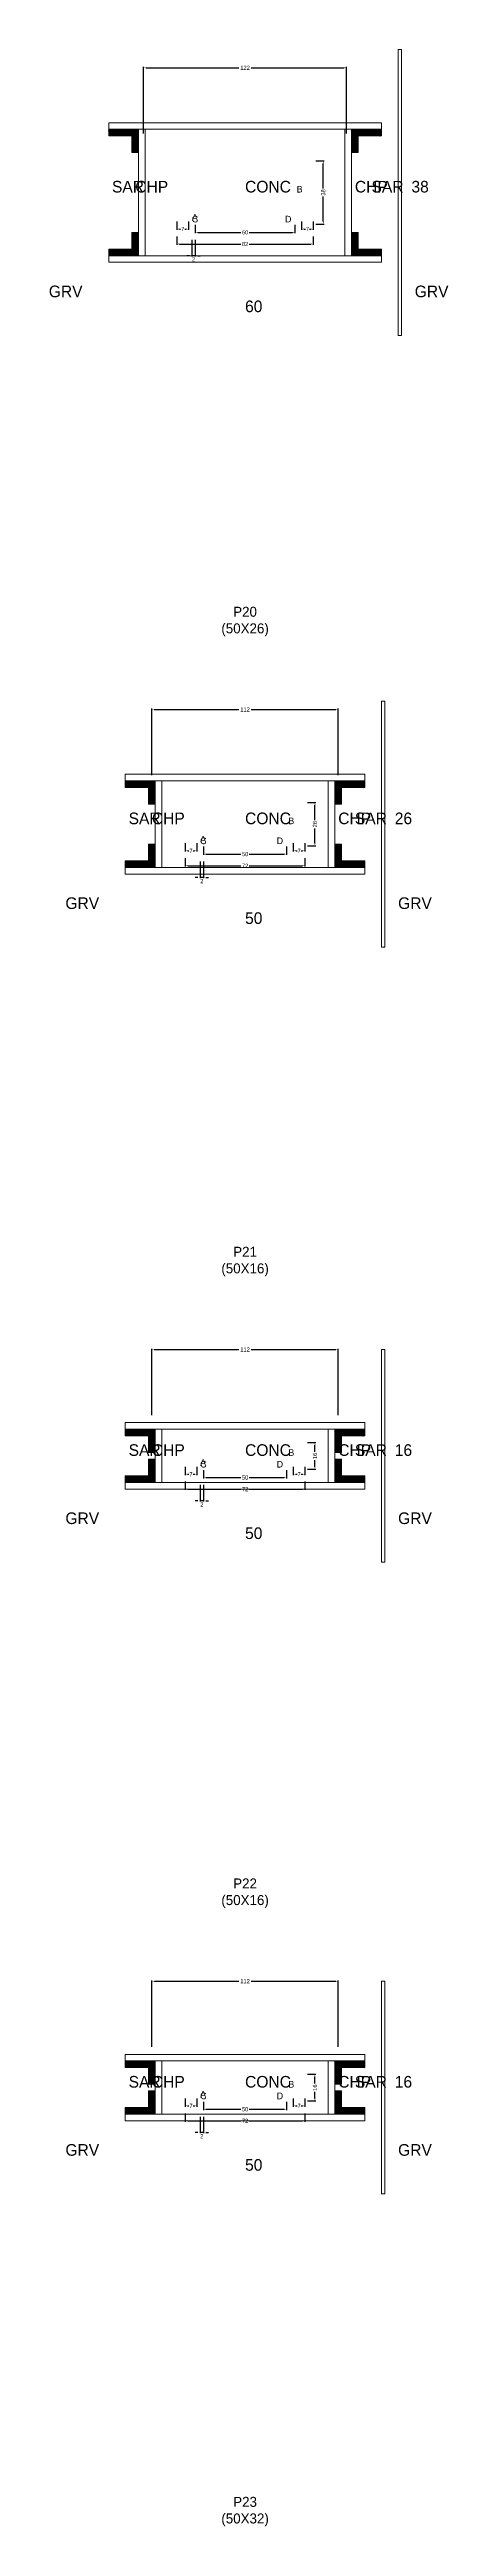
# Model space of a CAD drawing. Header units: centimetres. Extents: x -10500 to 4299, y -12546 to 295.
# Drawn here: x -118 to 122, y -4304 to -2814 of the extents above; entities that cross this region are included whole.
import ezdxf

# ---------------------------------------------------------------- set-up
doc = ezdxf.new("R2010")
doc.units = ezdxf.units.CM
for name, color, linetype in [('COTA', 241, 'Continuous'), ('Hachura', 251, 'Continuous'), ('NOMENCLATURA', 7, 'Continuous'), ('SARRAFO', 251, 'Continuous'), ('Texto Seção', 7, 'Continuous')]:
    doc.layers.add(name, color=color, linetype=linetype)
doc.dimstyles.new('cotax2', dxfattribs={"dimtxt": 2.5, "dimasz": 1.5, "dimexe": 0.5, "dimexo": 0.5, "dimgap": 0.5, "dimtad": 1, "dimcen": 2.5, "dimazin": 3, "dimtfac": 1, "dimtmove": 0, "dimatfit": 3})

# ---------------------------------------------------------------- blocks, each defined once
blk = doc.blocks.new('_CLOSEDFILLED')
at = {"color": 0, "linetype": 'BYBLOCK'}
blk.add_solid([(-1, 0.16), (0, 0), (-1, -0.16)], dxfattribs=at)
blk = doc.blocks.new('*D286')
for p, q in [((-41, -2926.5), (-41, -2931.5)), ((-39.5, -2931), (-2.5, -2931)), ((2.5, -2931), (39.5, -2931)), ((41, -2926.5), (41, -2931.5))]:
    blk.add_line(p, q)
at = {"layer": 'Defpoints'}
for p in [(-41, -2926), (-41, -2931), (41, -2926)]:
    blk.add_point(p, dxfattribs=at)
at = {"layer": 'COTA', "xscale": 1.5, "yscale": 1.5, "rotation": 180}
blk.add_blockref('_CLOSEDFILLED', (-41, -2931), dxfattribs=at)
at = {"layer": 'COTA', "xscale": 1.5, "yscale": 1.5}
blk.add_blockref('_CLOSEDFILLED', (41, -2931), dxfattribs=at)
at = {"layer": 'COTA', "insert": (0, -2931), "char_height": 2.5, "attachment_point": 5}
blk.add_mtext('82', dxfattribs=at)
blk = doc.blocks.new('*D287')
for p, q in [((-30, -2919.5), (-30, -2924.5)), ((30, -2919.5), (30, -2924.5)), ((-28.5, -2924), (-2.5, -2924)), ((2.5, -2924), (28.5, -2924))]:
    blk.add_line(p, q)
at = {"layer": 'Defpoints'}
for p in [(-30, -2919), (30, -2919), (-30, -2924)]:
    blk.add_point(p, dxfattribs=at)
at = {"layer": 'COTA', "xscale": 1.5, "yscale": 1.5, "rotation": 180}
blk.add_blockref('_CLOSEDFILLED', (-30, -2924), dxfattribs=at)
at = {"layer": 'COTA', "xscale": 1.5, "yscale": 1.5}
blk.add_blockref('_CLOSEDFILLED', (30, -2924), dxfattribs=at)
at = {"layer": 'COTA', "insert": (0, -2924), "char_height": 2.5, "attachment_point": 5}
blk.add_mtext('60', dxfattribs=at)
blk = doc.blocks.new('*D288')
for p, q in [((42.5, -2881), (47.5, -2881)), ((47, -2897.5), (47, -2882.5)), ((47, -2917.5), (47, -2902.5)), ((42.5, -2919), (47.5, -2919))]:
    blk.add_line(p, q)
at = {"layer": 'Defpoints'}
for p in [(42, -2881), (42, -2919), (47, -2919)]:
    blk.add_point(p, dxfattribs=at)
at = {"layer": 'COTA', "xscale": 1.5, "yscale": 1.5}
for p, rotation in [((47, -2881), 90), ((47, -2919), 270)]:
    blk.add_blockref('_CLOSEDFILLED', p, dxfattribs=dict(at, rotation=rotation))
at = {"layer": 'COTA', "insert": (47, -2900), "char_height": 2.5, "attachment_point": 5, "rotation": 90}
blk.add_mtext('38', dxfattribs=at)
blk = doc.blocks.new('*D289')
for p, q in [((-41, -2917.5), (-41, -2922.5)), ((-34, -2917.5), (-34, -2922.5)), ((-39.5, -2922), (-38.75, -2922)), ((-36.25, -2922), (-35.5, -2922))]:
    blk.add_line(p, q)
at = {"layer": 'Defpoints'}
for p in [(-41, -2917), (-34, -2917), (-41, -2922)]:
    blk.add_point(p, dxfattribs=at)
at = {"layer": 'COTA', "xscale": 1.5, "yscale": 1.5, "rotation": 180}
blk.add_blockref('_CLOSEDFILLED', (-41, -2922), dxfattribs=at)
at = {"layer": 'COTA', "xscale": 1.5, "yscale": 1.5}
blk.add_blockref('_CLOSEDFILLED', (-34, -2922), dxfattribs=at)
at = {"layer": 'COTA', "insert": (-37.5, -2922), "char_height": 2.5, "attachment_point": 5}
blk.add_mtext('7', dxfattribs=at)
blk = doc.blocks.new('*D290')
for p, q in [((34, -2917.5), (34, -2922.5)), ((41, -2917.5), (41, -2922.5)), ((35.5, -2922), (36.25, -2922)), ((38.75, -2922), (39.5, -2922))]:
    blk.add_line(p, q)
at = {"layer": 'Defpoints'}
for p in [(34, -2917), (41, -2917), (34, -2922)]:
    blk.add_point(p, dxfattribs=at)
at = {"layer": 'COTA', "xscale": 1.5, "yscale": 1.5, "rotation": 180}
blk.add_blockref('_CLOSEDFILLED', (34, -2922), dxfattribs=at)
at = {"layer": 'COTA', "xscale": 1.5, "yscale": 1.5}
blk.add_blockref('_CLOSEDFILLED', (41, -2922), dxfattribs=at)
at = {"layer": 'COTA', "insert": (37.5, -2922), "char_height": 2.5, "attachment_point": 5}
blk.add_mtext('7', dxfattribs=at)
blk = doc.blocks.new('*D291')
for p, q in [((-61, -2864.5), (-61, -2824.5)), ((-59.5, -2825), (-3.75, -2825)), ((3.75, -2825), (59.5, -2825)), ((61, -2864.5), (61, -2824.5))]:
    blk.add_line(p, q)
at = {"layer": 'Defpoints'}
for p in [(-61, -2825), (-61, -2865), (61, -2865)]:
    blk.add_point(p, dxfattribs=at)
at = {"layer": 'COTA', "xscale": 1.5, "yscale": 1.5, "rotation": 180}
blk.add_blockref('_CLOSEDFILLED', (-61, -2825), dxfattribs=at)
at = {"layer": 'COTA', "xscale": 1.5, "yscale": 1.5}
blk.add_blockref('_CLOSEDFILLED', (61, -2825), dxfattribs=at)
at = {"layer": 'COTA', "insert": (0, -2825), "char_height": 2.5, "attachment_point": 5}
blk.add_mtext('122', dxfattribs=at)
blk = doc.blocks.new('*D320')
for p, q in [((-36, -3300.5), (-36, -3305.5)), ((-34.5, -3305), (-2.5, -3305)), ((2.5, -3305), (34.5, -3305)), ((36, -3300.5), (36, -3305.5))]:
    blk.add_line(p, q)
at = {"layer": 'Defpoints'}
for p in [(-36, -3300), (-36, -3305), (36, -3300)]:
    blk.add_point(p, dxfattribs=at)
at = {"layer": 'COTA', "xscale": 1.5, "yscale": 1.5, "rotation": 180}
blk.add_blockref('_CLOSEDFILLED', (-36, -3305), dxfattribs=at)
at = {"layer": 'COTA', "xscale": 1.5, "yscale": 1.5}
blk.add_blockref('_CLOSEDFILLED', (36, -3305), dxfattribs=at)
at = {"layer": 'COTA', "insert": (0, -3305), "char_height": 2.5, "attachment_point": 5}
blk.add_mtext('72', dxfattribs=at)
blk = doc.blocks.new('*D321')
for p, q in [((-25, -3293.5), (-25, -3298.5)), ((-23.5, -3298), (-2.5, -3298)), ((2.5, -3298), (23.5, -3298)), ((25, -3293.5), (25, -3298.5))]:
    blk.add_line(p, q)
at = {"layer": 'Defpoints'}
for p in [(-25, -3293), (-25, -3298), (25, -3293)]:
    blk.add_point(p, dxfattribs=at)
at = {"layer": 'COTA', "xscale": 1.5, "yscale": 1.5, "rotation": 180}
blk.add_blockref('_CLOSEDFILLED', (-25, -3298), dxfattribs=at)
at = {"layer": 'COTA', "xscale": 1.5, "yscale": 1.5}
blk.add_blockref('_CLOSEDFILLED', (25, -3298), dxfattribs=at)
at = {"layer": 'COTA', "insert": (0, -3298), "char_height": 2.5, "attachment_point": 5}
blk.add_mtext('50', dxfattribs=at)
blk = doc.blocks.new('*D322')
for p, q in [((37.5, -3267), (42.5, -3267)), ((42, -3277.5), (42, -3268.5)), ((42, -3291.5), (42, -3282.5)), ((37.5, -3293), (42.5, -3293))]:
    blk.add_line(p, q)
at = {"layer": 'Defpoints'}
for p in [(37, -3267), (37, -3293), (42, -3293)]:
    blk.add_point(p, dxfattribs=at)
at = {"layer": 'COTA', "xscale": 1.5, "yscale": 1.5}
for p, rotation in [((42, -3267), 90), ((42, -3293), 270)]:
    blk.add_blockref('_CLOSEDFILLED', p, dxfattribs=dict(at, rotation=rotation))
at = {"layer": 'COTA', "insert": (42, -3280), "char_height": 2.5, "attachment_point": 5, "rotation": 90}
blk.add_mtext('26', dxfattribs=at)
blk = doc.blocks.new('*D323')
for p, q in [((-36, -3291.5), (-36, -3296.5)), ((-29, -3291.5), (-29, -3296.5)), ((-34.5, -3296), (-33.75, -3296)), ((-31.25, -3296), (-30.5, -3296))]:
    blk.add_line(p, q)
at = {"layer": 'Defpoints'}
for p in [(-36, -3291), (-29, -3291), (-36, -3296)]:
    blk.add_point(p, dxfattribs=at)
at = {"layer": 'COTA', "xscale": 1.5, "yscale": 1.5, "rotation": 180}
blk.add_blockref('_CLOSEDFILLED', (-36, -3296), dxfattribs=at)
at = {"layer": 'COTA', "xscale": 1.5, "yscale": 1.5}
blk.add_blockref('_CLOSEDFILLED', (-29, -3296), dxfattribs=at)
at = {"layer": 'COTA', "insert": (-32.5, -3296), "char_height": 2.5, "attachment_point": 5}
blk.add_mtext('7', dxfattribs=at)
blk = doc.blocks.new('*D324')
for p, q in [((29, -3291.5), (29, -3296.5)), ((36, -3291.5), (36, -3296.5)), ((30.5, -3296), (31.25, -3296)), ((33.75, -3296), (34.5, -3296))]:
    blk.add_line(p, q)
at = {"layer": 'Defpoints'}
for p in [(29, -3291), (36, -3291), (29, -3296)]:
    blk.add_point(p, dxfattribs=at)
at = {"layer": 'COTA', "xscale": 1.5, "yscale": 1.5, "rotation": 180}
blk.add_blockref('_CLOSEDFILLED', (29, -3296), dxfattribs=at)
at = {"layer": 'COTA', "xscale": 1.5, "yscale": 1.5}
blk.add_blockref('_CLOSEDFILLED', (36, -3296), dxfattribs=at)
at = {"layer": 'COTA', "insert": (32.5, -3296), "char_height": 2.5, "attachment_point": 5}
blk.add_mtext('7', dxfattribs=at)
blk = doc.blocks.new('*D325')
for p, q in [((-56, -3250.5), (-56, -3210.5)), ((-54.5, -3211), (-3.75, -3211)), ((3.75, -3211), (54.5, -3211)), ((56, -3250.5), (56, -3210.5))]:
    blk.add_line(p, q)
at = {"layer": 'Defpoints'}
for p in [(-56, -3211), (-56, -3251), (56, -3251)]:
    blk.add_point(p, dxfattribs=at)
at = {"layer": 'COTA', "xscale": 1.5, "yscale": 1.5, "rotation": 180}
blk.add_blockref('_CLOSEDFILLED', (-56, -3211), dxfattribs=at)
at = {"layer": 'COTA', "xscale": 1.5, "yscale": 1.5}
blk.add_blockref('_CLOSEDFILLED', (56, -3211), dxfattribs=at)
at = {"layer": 'COTA', "insert": (0, -3211), "char_height": 2.5, "attachment_point": 5}
blk.add_mtext('112', dxfattribs=at)
blk = doc.blocks.new('*D354')
for p, q in [((-36, -3675.5), (-36, -3680.5)), ((-34.5, -3680), (-2.5, -3680)), ((2.5, -3680), (34.5, -3680)), ((36, -3675.5), (36, -3680.5))]:
    blk.add_line(p, q)
at = {"layer": 'Defpoints'}
for p in [(-36, -3675), (-36, -3680), (36, -3675)]:
    blk.add_point(p, dxfattribs=at)
at = {"layer": 'COTA', "xscale": 1.5, "yscale": 1.5, "rotation": 180}
blk.add_blockref('_CLOSEDFILLED', (-36, -3680), dxfattribs=at)
at = {"layer": 'COTA', "xscale": 1.5, "yscale": 1.5}
blk.add_blockref('_CLOSEDFILLED', (36, -3680), dxfattribs=at)
at = {"layer": 'COTA', "insert": (0, -3680), "char_height": 2.5, "attachment_point": 5}
blk.add_mtext('72', dxfattribs=at)
blk = doc.blocks.new('*D355')
for p, q in [((-25, -3668.5), (-25, -3673.5)), ((-23.5, -3673), (-2.5, -3673)), ((2.5, -3673), (23.5, -3673)), ((25, -3668.5), (25, -3673.5))]:
    blk.add_line(p, q)
at = {"layer": 'Defpoints'}
for p in [(-25, -3668), (-25, -3673), (25, -3668)]:
    blk.add_point(p, dxfattribs=at)
at = {"layer": 'COTA', "xscale": 1.5, "yscale": 1.5, "rotation": 180}
blk.add_blockref('_CLOSEDFILLED', (-25, -3673), dxfattribs=at)
at = {"layer": 'COTA', "xscale": 1.5, "yscale": 1.5}
blk.add_blockref('_CLOSEDFILLED', (25, -3673), dxfattribs=at)
at = {"layer": 'COTA', "insert": (0, -3673), "char_height": 2.5, "attachment_point": 5}
blk.add_mtext('50', dxfattribs=at)
blk = doc.blocks.new('*D356')
for p, q in [((37.5, -3652), (42.5, -3652)), ((42, -3657.5), (42, -3653.5)), ((42, -3666.5), (42, -3662.5)), ((37.5, -3668), (42.5, -3668))]:
    blk.add_line(p, q)
at = {"layer": 'Defpoints'}
for p in [(37, -3652), (37, -3668), (42, -3668)]:
    blk.add_point(p, dxfattribs=at)
at = {"layer": 'COTA', "xscale": 1.5, "yscale": 1.5}
for p, rotation in [((42, -3652), 90), ((42, -3668), 270)]:
    blk.add_blockref('_CLOSEDFILLED', p, dxfattribs=dict(at, rotation=rotation))
at = {"layer": 'COTA', "insert": (42, -3660), "char_height": 2.5, "attachment_point": 5, "rotation": 90}
blk.add_mtext('16', dxfattribs=at)
blk = doc.blocks.new('*D357')
for p, q in [((-36, -3666.5), (-36, -3671.5)), ((-34.5, -3671), (-33.75, -3671)), ((-31.25, -3671), (-30.5, -3671)), ((-29, -3666.5), (-29, -3671.5))]:
    blk.add_line(p, q)
at = {"layer": 'Defpoints'}
for p in [(-36, -3666), (-36, -3671), (-29, -3666)]:
    blk.add_point(p, dxfattribs=at)
at = {"layer": 'COTA', "xscale": 1.5, "yscale": 1.5, "rotation": 180}
blk.add_blockref('_CLOSEDFILLED', (-36, -3671), dxfattribs=at)
at = {"layer": 'COTA', "xscale": 1.5, "yscale": 1.5}
blk.add_blockref('_CLOSEDFILLED', (-29, -3671), dxfattribs=at)
at = {"layer": 'COTA', "insert": (-32.5, -3671), "char_height": 2.5, "attachment_point": 5}
blk.add_mtext('7', dxfattribs=at)
blk = doc.blocks.new('*D358')
for p, q in [((29, -3666.5), (29, -3671.5)), ((30.5, -3671), (31.25, -3671)), ((33.75, -3671), (34.5, -3671)), ((36, -3666.5), (36, -3671.5))]:
    blk.add_line(p, q)
at = {"layer": 'Defpoints'}
for p in [(29, -3666), (29, -3671), (36, -3666)]:
    blk.add_point(p, dxfattribs=at)
at = {"layer": 'COTA', "xscale": 1.5, "yscale": 1.5, "rotation": 180}
blk.add_blockref('_CLOSEDFILLED', (29, -3671), dxfattribs=at)
at = {"layer": 'COTA', "xscale": 1.5, "yscale": 1.5}
blk.add_blockref('_CLOSEDFILLED', (36, -3671), dxfattribs=at)
at = {"layer": 'COTA', "insert": (32.5, -3671), "char_height": 2.5, "attachment_point": 5}
blk.add_mtext('7', dxfattribs=at)
blk = doc.blocks.new('*D359')
for p, q in [((-56, -3635.5), (-56, -3595.5)), ((-54.5, -3596), (-3.75, -3596)), ((3.75, -3596), (54.5, -3596)), ((56, -3635.5), (56, -3595.5))]:
    blk.add_line(p, q)
at = {"layer": 'Defpoints'}
for p in [(-56, -3596), (-56, -3636), (56, -3636)]:
    blk.add_point(p, dxfattribs=at)
at = {"layer": 'COTA', "xscale": 1.5, "yscale": 1.5, "rotation": 180}
blk.add_blockref('_CLOSEDFILLED', (-56, -3596), dxfattribs=at)
at = {"layer": 'COTA', "xscale": 1.5, "yscale": 1.5}
blk.add_blockref('_CLOSEDFILLED', (56, -3596), dxfattribs=at)
at = {"layer": 'COTA', "insert": (0, -3596), "char_height": 2.5, "attachment_point": 5}
blk.add_mtext('112', dxfattribs=at)
blk = doc.blocks.new('*D388')
for p, q in [((-36, -4055.5), (-36, -4060.5)), ((-34.5, -4060), (-2.5, -4060)), ((2.5, -4060), (34.5, -4060)), ((36, -4055.5), (36, -4060.5))]:
    blk.add_line(p, q)
at = {"layer": 'Defpoints'}
for p in [(-36, -4055), (-36, -4060), (36, -4055)]:
    blk.add_point(p, dxfattribs=at)
at = {"layer": 'COTA', "xscale": 1.5, "yscale": 1.5, "rotation": 180}
blk.add_blockref('_CLOSEDFILLED', (-36, -4060), dxfattribs=at)
at = {"layer": 'COTA', "xscale": 1.5, "yscale": 1.5}
blk.add_blockref('_CLOSEDFILLED', (36, -4060), dxfattribs=at)
at = {"layer": 'COTA', "insert": (0, -4060), "char_height": 2.5, "attachment_point": 5}
blk.add_mtext('72', dxfattribs=at)
blk = doc.blocks.new('*D389')
for p, q in [((-25, -4048.5), (-25, -4053.5)), ((25, -4048.5), (25, -4053.5)), ((-23.5, -4053), (-2.5, -4053)), ((2.5, -4053), (23.5, -4053))]:
    blk.add_line(p, q)
at = {"layer": 'Defpoints'}
for p in [(-25, -4048), (25, -4048), (-25, -4053)]:
    blk.add_point(p, dxfattribs=at)
at = {"layer": 'COTA', "xscale": 1.5, "yscale": 1.5, "rotation": 180}
blk.add_blockref('_CLOSEDFILLED', (-25, -4053), dxfattribs=at)
at = {"layer": 'COTA', "xscale": 1.5, "yscale": 1.5}
blk.add_blockref('_CLOSEDFILLED', (25, -4053), dxfattribs=at)
at = {"layer": 'COTA', "insert": (0, -4053), "char_height": 2.5, "attachment_point": 5}
blk.add_mtext('50', dxfattribs=at)
blk = doc.blocks.new('*D390')
for p, q in [((37.5, -4032), (42.5, -4032)), ((42, -4037.5), (42, -4033.5)), ((37.5, -4048), (42.5, -4048)), ((42, -4046.5), (42, -4042.5))]:
    blk.add_line(p, q)
at = {"layer": 'Defpoints'}
for p in [(37, -4032), (37, -4048), (42, -4048)]:
    blk.add_point(p, dxfattribs=at)
at = {"layer": 'COTA', "xscale": 1.5, "yscale": 1.5}
for p, rotation in [((42, -4032), 90), ((42, -4048), 270)]:
    blk.add_blockref('_CLOSEDFILLED', p, dxfattribs=dict(at, rotation=rotation))
at = {"layer": 'COTA', "insert": (42, -4040), "char_height": 2.5, "attachment_point": 5, "rotation": 90}
blk.add_mtext('16', dxfattribs=at)
blk = doc.blocks.new('*D391')
for p, q in [((-36, -4046.5), (-36, -4051.5)), ((-34.5, -4051), (-33.75, -4051)), ((-31.25, -4051), (-30.5, -4051)), ((-29, -4046.5), (-29, -4051.5))]:
    blk.add_line(p, q)
at = {"layer": 'Defpoints'}
for p in [(-36, -4046), (-36, -4051), (-29, -4046)]:
    blk.add_point(p, dxfattribs=at)
at = {"layer": 'COTA', "xscale": 1.5, "yscale": 1.5, "rotation": 180}
blk.add_blockref('_CLOSEDFILLED', (-36, -4051), dxfattribs=at)
at = {"layer": 'COTA', "xscale": 1.5, "yscale": 1.5}
blk.add_blockref('_CLOSEDFILLED', (-29, -4051), dxfattribs=at)
at = {"layer": 'COTA', "insert": (-32.5, -4051), "char_height": 2.5, "attachment_point": 5}
blk.add_mtext('7', dxfattribs=at)
blk = doc.blocks.new('*D392')
for p, q in [((29, -4046.5), (29, -4051.5)), ((30.5, -4051), (31.25, -4051)), ((33.75, -4051), (34.5, -4051)), ((36, -4046.5), (36, -4051.5))]:
    blk.add_line(p, q)
at = {"layer": 'Defpoints'}
for p in [(29, -4046), (29, -4051), (36, -4046)]:
    blk.add_point(p, dxfattribs=at)
at = {"layer": 'COTA', "xscale": 1.5, "yscale": 1.5, "rotation": 180}
blk.add_blockref('_CLOSEDFILLED', (29, -4051), dxfattribs=at)
at = {"layer": 'COTA', "xscale": 1.5, "yscale": 1.5}
blk.add_blockref('_CLOSEDFILLED', (36, -4051), dxfattribs=at)
at = {"layer": 'COTA', "insert": (32.5, -4051), "char_height": 2.5, "attachment_point": 5}
blk.add_mtext('7', dxfattribs=at)
blk = doc.blocks.new('*D393')
for p, q in [((-56, -4015.5), (-56, -3975.5)), ((-54.5, -3976), (-3.75, -3976)), ((3.75, -3976), (54.5, -3976)), ((56, -4015.5), (56, -3975.5))]:
    blk.add_line(p, q)
at = {"layer": 'Defpoints'}
for p in [(-56, -3976), (-56, -4016), (56, -4016)]:
    blk.add_point(p, dxfattribs=at)
at = {"layer": 'COTA', "xscale": 1.5, "yscale": 1.5, "rotation": 180}
blk.add_blockref('_CLOSEDFILLED', (-56, -3976), dxfattribs=at)
at = {"layer": 'COTA', "xscale": 1.5, "yscale": 1.5}
blk.add_blockref('_CLOSEDFILLED', (56, -3976), dxfattribs=at)
at = {"layer": 'COTA', "insert": (0, -3976), "char_height": 2.5, "attachment_point": 5}
blk.add_mtext('112', dxfattribs=at)

msp = doc.modelspace()

# ---------------------------------------------------------------- hatches: boundary and pattern name
at = {"layer": 'SARRAFO'}
h = msp.add_hatch(dxfattribs=at)
h.set_pattern_fill('SOLID', scale=2)
h.paths.add_polyline_path([(-82, -2866), (-68, -2866), (-68, -2862), (-82, -2862)])
h = msp.add_hatch(dxfattribs=at)
h.set_pattern_fill('SOLID', scale=2)
h.paths.add_polyline_path([(-68, -2876), (-64, -2876), (-64, -2862), (-68, -2862)])
h = msp.add_hatch(dxfattribs=at)
h.set_pattern_fill('SOLID', scale=2)
h.paths.add_polyline_path([(64, -2876), (68, -2876), (68, -2862), (64, -2862)])
h = msp.add_hatch(dxfattribs=at)
h.set_pattern_fill('SOLID', scale=2)
h.paths.add_polyline_path([(68, -2866), (82, -2866), (82, -2862), (68, -2862)])
h = msp.add_hatch(dxfattribs=at)
h.set_pattern_fill('SOLID', scale=2)
h.paths.add_polyline_path([(-82, -2938), (-68, -2938), (-68, -2934), (-82, -2934)])
h = msp.add_hatch(dxfattribs=at)
h.set_pattern_fill('SOLID', scale=2)
h.paths.add_polyline_path([(-68, -2938), (-64, -2938), (-64, -2924), (-68, -2924)])
h = msp.add_hatch(dxfattribs=at)
h.set_pattern_fill('SOLID', scale=2)
h.paths.add_polyline_path([(64, -2938), (68, -2938), (68, -2924), (64, -2924)])
h = msp.add_hatch(dxfattribs=at)
h.set_pattern_fill('SOLID', scale=2)
h.paths.add_polyline_path([(68, -2938), (82, -2938), (82, -2934), (68, -2934)])
h = msp.add_hatch(dxfattribs=at)
h.set_pattern_fill('SOLID', scale=2)
h.paths.add_polyline_path([(-72, -3258), (-58, -3258), (-58, -3254), (-72, -3254)])
h = msp.add_hatch(dxfattribs=at)
h.set_pattern_fill('SOLID', scale=2)
h.paths.add_polyline_path([(-58, -3268), (-54, -3268), (-54, -3254), (-58, -3254)])
h = msp.add_hatch(dxfattribs=at)
h.set_pattern_fill('SOLID', scale=2)
h.paths.add_polyline_path([(54, -3268), (58, -3268), (58, -3254), (54, -3254)])
h = msp.add_hatch(dxfattribs=at)
h.set_pattern_fill('SOLID', scale=2)
h.paths.add_polyline_path([(58, -3258), (72, -3258), (72, -3254), (58, -3254)])
h = msp.add_hatch(dxfattribs=at)
h.set_pattern_fill('SOLID', scale=2)
h.paths.add_polyline_path([(-58, -3306), (-54, -3306), (-54, -3292), (-58, -3292)])
h = msp.add_hatch(dxfattribs=at)
h.set_pattern_fill('SOLID', scale=2)
h.paths.add_polyline_path([(54, -3306), (58, -3306), (58, -3292), (54, -3292)])
h = msp.add_hatch(dxfattribs=at)
h.set_pattern_fill('SOLID', scale=2)
h.paths.add_polyline_path([(-72, -3306), (-58, -3306), (-58, -3302), (-72, -3302)])
h = msp.add_hatch(dxfattribs=at)
h.set_pattern_fill('SOLID', scale=2)
h.paths.add_polyline_path([(58, -3306), (72, -3306), (72, -3302), (58, -3302)])
h = msp.add_hatch(dxfattribs=at)
h.set_pattern_fill('SOLID', scale=2)
h.paths.add_polyline_path([(-72, -3648), (-58, -3648), (-58, -3644), (-72, -3644)])
h = msp.add_hatch(dxfattribs=at)
h.set_pattern_fill('SOLID', scale=2)
h.paths.add_polyline_path([(-58, -3658), (-54, -3658), (-54, -3644), (-58, -3644)])
h = msp.add_hatch(dxfattribs=at)
h.set_pattern_fill('SOLID', scale=2)
h.paths.add_polyline_path([(54, -3658), (58, -3658), (58, -3644), (54, -3644)])
h = msp.add_hatch(dxfattribs=at)
h.set_pattern_fill('SOLID', scale=2)
h.paths.add_polyline_path([(58, -3648), (72, -3648), (72, -3644), (58, -3644)])
h = msp.add_hatch(dxfattribs=at)
h.set_pattern_fill('SOLID', scale=2)
h.paths.add_polyline_path([(-58, -3676), (-54, -3676), (-54, -3662), (-58, -3662)])
h = msp.add_hatch(dxfattribs=at)
h.set_pattern_fill('SOLID', scale=2)
h.paths.add_polyline_path([(54, -3676), (58, -3676), (58, -3662), (54, -3662)])
h = msp.add_hatch(dxfattribs=at)
h.set_pattern_fill('SOLID', scale=2)
h.paths.add_polyline_path([(-72, -3676), (-58, -3676), (-58, -3672), (-72, -3672)])
h = msp.add_hatch(dxfattribs=at)
h.set_pattern_fill('SOLID', scale=2)
h.paths.add_polyline_path([(58, -3676), (72, -3676), (72, -3672), (58, -3672)])
h = msp.add_hatch(dxfattribs=at)
h.set_pattern_fill('SOLID', scale=2)
h.paths.add_polyline_path([(-72, -4028), (-58, -4028), (-58, -4024), (-72, -4024)])
h = msp.add_hatch(dxfattribs=at)
h.set_pattern_fill('SOLID', scale=2)
h.paths.add_polyline_path([(-58, -4038), (-54, -4038), (-54, -4024), (-58, -4024)])
h = msp.add_hatch(dxfattribs=at)
h.set_pattern_fill('SOLID', scale=2)
h.paths.add_polyline_path([(54, -4038), (58, -4038), (58, -4024), (54, -4024)])
h = msp.add_hatch(dxfattribs=at)
h.set_pattern_fill('SOLID', scale=2)
h.paths.add_polyline_path([(58, -4028), (72, -4028), (72, -4024), (58, -4024)])
h = msp.add_hatch(dxfattribs=at)
h.set_pattern_fill('SOLID', scale=2)
h.paths.add_polyline_path([(-72, -4056), (-58, -4056), (-58, -4052), (-72, -4052)])
h = msp.add_hatch(dxfattribs=at)
h.set_pattern_fill('SOLID', scale=2)
h.paths.add_polyline_path([(-58, -4056), (-54, -4056), (-54, -4042), (-58, -4042)])
h = msp.add_hatch(dxfattribs=at)
h.set_pattern_fill('SOLID', scale=2)
h.paths.add_polyline_path([(54, -4056), (58, -4056), (58, -4042), (54, -4042)])
h = msp.add_hatch(dxfattribs=at)
h.set_pattern_fill('SOLID', scale=2)
h.paths.add_polyline_path([(58, -4056), (72, -4056), (72, -4052), (58, -4052)])

# ---------------------------------------------------------------- linework, layer by layer
at = {"layer": 'Hachura', "lineweight": 13}
for points in [[(92, -2986), (94, -2986), (94, -2814), (92, -2814)], [(82, -3354), (84, -3354), (84, -3206), (82, -3206)], [(82, -3724), (84, -3724), (84, -3596), (82, -3596)], [(82, -4104), (84, -4104), (84, -3976), (82, -3976)]]:
    msp.add_lwpolyline(points, close=True, dxfattribs=at)
at = {"layer": 'Hachura', "lineweight": 18}
for points in [[(-82, -2862), (82, -2862), (82, -2858), (-82, -2858)], [(-64, -2938), (-60, -2938), (-60, -2862), (-64, -2862)], [(60, -2938), (64, -2938), (64, -2862), (60, -2862)], [(-82, -2942), (82, -2942), (82, -2938), (-82, -2938)], [(-72, -3254), (72, -3254), (72, -3250), (-72, -3250)], [(-54, -3306), (-50, -3306), (-50, -3254), (-54, -3254)], [(50, -3306), (54, -3306), (54, -3254), (50, -3254)], [(-72, -3310), (72, -3310), (72, -3306), (-72, -3306)], [(-72, -3644), (72, -3644), (72, -3640), (-72, -3640)], [(-54, -3676), (-50, -3676), (-50, -3644), (-54, -3644)], [(50, -3676), (54, -3676), (54, -3644), (50, -3644)], [(-72, -3680), (72, -3680), (72, -3676), (-72, -3676)], [(-72, -4024), (72, -4024), (72, -4020), (-72, -4020)], [(-54, -4056), (-50, -4056), (-50, -4024), (-54, -4024)], [(50, -4056), (54, -4056), (54, -4024), (50, -4024)], [(-72, -4060), (72, -4060), (72, -4056), (-72, -4056)]]:
    msp.add_lwpolyline(points, close=True, dxfattribs=at)
at = {"layer": 'SARRAFO', "lineweight": 13}
for points in [[(-82, -2866), (-68, -2866), (-68, -2862), (-82, -2862)], [(-68, -2876), (-64, -2876), (-64, -2862), (-68, -2862)], [(64, -2876), (68, -2876), (68, -2862), (64, -2862)], [(68, -2866), (82, -2866), (82, -2862), (68, -2862)], [(-82, -2938), (-68, -2938), (-68, -2934), (-82, -2934)], [(-68, -2938), (-64, -2938), (-64, -2924), (-68, -2924)], [(64, -2938), (68, -2938), (68, -2924), (64, -2924)], [(68, -2938), (82, -2938), (82, -2934), (68, -2934)], [(-72, -3258), (-58, -3258), (-58, -3254), (-72, -3254)], [(-58, -3268), (-54, -3268), (-54, -3254), (-58, -3254)], [(54, -3268), (58, -3268), (58, -3254), (54, -3254)], [(58, -3258), (72, -3258), (72, -3254), (58, -3254)], [(-58, -3306), (-54, -3306), (-54, -3292), (-58, -3292)], [(54, -3306), (58, -3306), (58, -3292), (54, -3292)], [(-72, -3306), (-58, -3306), (-58, -3302), (-72, -3302)], [(58, -3306), (72, -3306), (72, -3302), (58, -3302)], [(-72, -3648), (-58, -3648), (-58, -3644), (-72, -3644)], [(-58, -3658), (-54, -3658), (-54, -3644), (-58, -3644)], [(54, -3658), (58, -3658), (58, -3644), (54, -3644)], [(58, -3648), (72, -3648), (72, -3644), (58, -3644)], [(-58, -3676), (-54, -3676), (-54, -3662), (-58, -3662)], [(54, -3676), (58, -3676), (58, -3662), (54, -3662)], [(-72, -3676), (-58, -3676), (-58, -3672), (-72, -3672)], [(58, -3676), (72, -3676), (72, -3672), (58, -3672)], [(-72, -4028), (-58, -4028), (-58, -4024), (-72, -4024)], [(-58, -4038), (-54, -4038), (-54, -4024), (-58, -4024)], [(54, -4038), (58, -4038), (58, -4024), (54, -4024)], [(58, -4028), (72, -4028), (72, -4024), (58, -4024)], [(-72, -4056), (-58, -4056), (-58, -4052), (-72, -4052)], [(-58, -4056), (-54, -4056), (-54, -4042), (-58, -4042)], [(54, -4056), (58, -4056), (58, -4042), (54, -4042)], [(58, -4056), (72, -4056), (72, -4052), (58, -4052)]]:
    msp.add_lwpolyline(points, close=True, dxfattribs=at)

# ---------------------------------------------------------------- texts
at = {"layer": 'NOMENCLATURA'}
for s, p in [('B', (31, -2900)), ('A', (-32, -2917)), ('C', (-32, -2918)), ('D', (24, -2918)), ('B', (26, -3280)), ('A', (-27, -3291)), ('C', (-27, -3292)), ('D', (19, -3292)), ('A', (-27, -3666)), ('C', (-27, -3667)), ('D', (19, -3667)), ('B', (26, -3660)), ('B', (26, -4040)), ('A', (-27, -4046)), ('C', (-27, -4047)), ('D', (19, -4047))]:
    msp.add_text(s, height=4, dxfattribs=at).set_placement(p)
at = {"layer": 'NOMENCLATURA', "char_height": 6, "attachment_point": 8}
for s, insert in [('P20\\P(50X26)', (0, -3167)), ('P21\\P(50X16)', (0, -3552)), ('P22\\P(50X16)', (0, -3932)), ('P23\\P(50X32)', (0, -4304))]:
    msp.add_mtext(s, dxfattribs=dict(at, insert=insert))
at = {"layer": 'Texto Seção'}
for s, p in [('SAR', (-80, -2900)), ('CHP', (-66, -2900)), ('CONC', (0, -2900)), ('CHP', (66, -2900)), ('SAR', (76, -2900)), ('38', (100, -2900)), ('GRV', (-118, -2963)), ('60', (0, -2972)), ('GRV', (102, -2963)), ('SAR', (-70, -3280)), ('CHP', (-56, -3280)), ('CONC', (0, -3280)), ('CHP', (56, -3280)), ('SAR', (66, -3280)), ('26', (90, -3280)), ('GRV', (-108, -3331)), ('50', (0, -3340)), ('GRV', (92, -3331)), ('SAR', (-70, -3660)), ('CHP', (-56, -3660)), ('CONC', (0, -3660)), ('CHP', (56, -3660)), ('SAR', (66, -3660)), ('16', (90, -3660)), ('GRV', (-108, -3701)), ('GRV', (92, -3701)), ('50', (0, -3710)), ('SAR', (-70, -4040)), ('CHP', (-56, -4040)), ('CONC', (0, -4040)), ('CHP', (56, -4040)), ('SAR', (66, -4040)), ('16', (90, -4040)), ('GRV', (-108, -4081)), ('GRV', (92, -4081)), ('50', (0, -4090))]:
    msp.add_text(s, height=7, dxfattribs=at).set_placement(p)

# ---------------------------------------------------------------- dimensions: what is measured, and where the dimension line sits
at = {"layer": 'COTA'}
for base, p1, p2, picture, middle in [((-61, -2825), (-61, -2865), (61, -2865), '*D291', (0, -2825)), ((-41, -2922), (-41, -2917), (-34, -2917), '*D289', (-37.5, -2922)), ((-30, -2924), (-30, -2919), (30, -2919), '*D287', (0, -2924)), ((34, -2922), (34, -2917), (41, -2917), '*D290', (37.5, -2922)), ((-41, -2931), (-41, -2926), (41, -2926), '*D286', (0, -2931)), ((-56, -3211), (-56, -3251), (56, -3251), '*D325', (0, -3211)), ((-36, -3296), (-36, -3291), (-29, -3291), '*D323', (-32.5, -3296)), ((29, -3296), (29, -3291), (36, -3291), '*D324', (32.5, -3296)), ((-36, -3305), (-36, -3300), (36, -3300), '*D320', (0, -3305)), ((-25, -3298), (-25, -3293), (25, -3293), '*D321', (0, -3298)), ((-56, -3596), (-56, -3636), (56, -3636), '*D359', (0, -3596)), ((-36, -3671), (-36, -3666), (-29, -3666), '*D357', (-32.5, -3671)), ((-36, -3680), (-36, -3675), (36, -3675), '*D354', (0, -3680)), ((-25, -3673), (-25, -3668), (25, -3668), '*D355', (0, -3673)), ((29, -3671), (29, -3666), (36, -3666), '*D358', (32.5, -3671)), ((-56, -3976), (-56, -4016), (56, -4016), '*D393', (0, -3976)), ((-36, -4051), (-36, -4046), (-29, -4046), '*D391', (-32.5, -4051)), ((-25, -4053), (-25, -4048), (25, -4048), '*D389', (0, -4053)), ((29, -4051), (29, -4046), (36, -4046), '*D392', (32.5, -4051)), ((-36, -4060), (-36, -4055), (36, -4055), '*D388', (0, -4060))]:
    dim = msp.add_linear_dim(base=base, p1=p1, p2=p2, dimstyle='cotax2', dxfattribs=at)
    dim.commit()
    dim.dimension.update_dxf_attribs({"geometry": picture, "text_midpoint": middle})
for base, p1, p2, picture, middle in [((47, -2919), (42, -2919), (42, -2881), '*D288', (47, -2900)), ((42, -3293), (37, -3293), (37, -3267), '*D322', (42, -3280)), ((42, -3668), (37, -3668), (37, -3652), '*D356', (42, -3660)), ((42, -4048), (37, -4048), (37, -4032), '*D390', (42, -4040))]:
    dim = msp.add_linear_dim(base=base, p1=p1, p2=p2, angle=90, dimstyle='cotax2', dxfattribs=at)
    dim.commit()
    dim.dimension.update_dxf_attribs({"geometry": picture, "text_midpoint": middle})
for base, p1, p2 in [((-30, -2938), (-30, -2928), (-32, -2928)), ((-25, -3312), (-25, -3302), (-27, -3302)), ((-25, -3687), (-25, -3677), (-27, -3677)), ((-25, -4067), (-25, -4057), (-27, -4057))]:
    msp.add_linear_dim(base=base, p1=p1, p2=p2, dimstyle='cotax2', dxfattribs=at).render()

doc.saveas('drawing.dxf')
